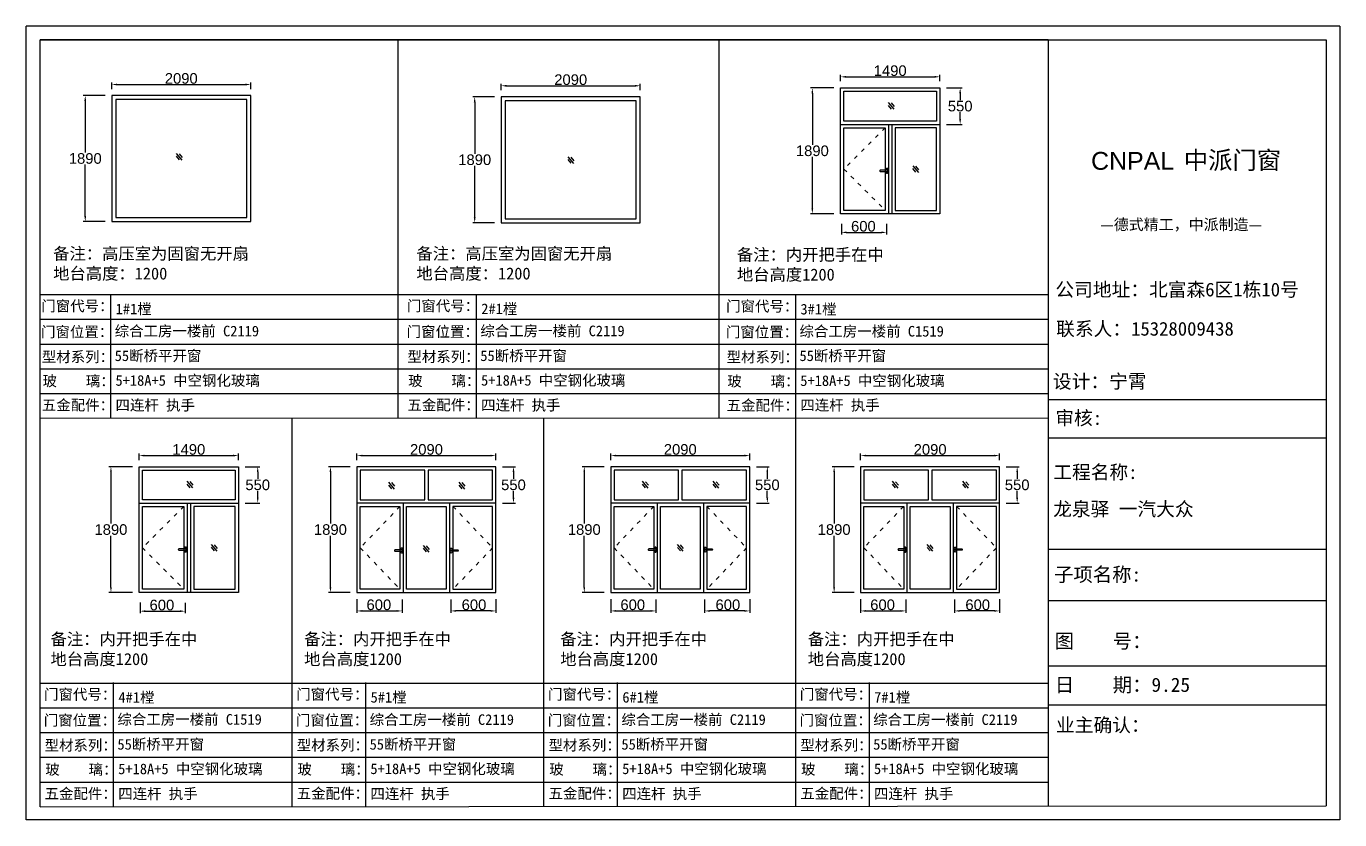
# Model space of a CAD drawing. Header units: inches. Extents: x -138455 to 599497, y -747149 to 13167.
# Drawn here: x 361211 to 381051, y -344030 to -332048 of the extents above; entities that cross this region are included whole.
import ezdxf

# ---------------------------------------------------------------- set-up
doc = ezdxf.new("R2010")
doc.units = ezdxf.units.IN
doc.header["$MEASUREMENT"] = 0
doc.header["$PDMODE"] = 35
doc.header["$PDSIZE"] = -3
doc.linetypes.add('ACAD_ISO03W100', pattern=[30, 12, -18])
doc.layers.add('0 @ 1', color=7, linetype='Continuous')
doc.styles.add('Annotative', font='arialbd.ttf')
doc.styles.add('MtXpl_', font='')
doc.styles.add('MtXpl__1', font='')
doc.styles.get("Standard").update_dxf_attribs({"font": 'arial.ttf'})
doc.styles.get('MtXpl_').set_extended_font_data('SimSun')
doc.styles.get('MtXpl__1').set_extended_font_data('SimSun', bold=True)
doc.dimstyles.get("Standard").update_dxf_attribs({"dimtxt": 80, "dimasz": 70, "dimexe": 40, "dimexo": 80, "dimgap": 0, "dimtad": 1, "dimtih": 1, "dimtoh": 1, "dimdec": 0, "dimzin": 0, "dimdsep": 46, "dimtxsty": 'Standard', "dimcen": 0.09, "dimadec": 0, "dimazin": 0, "dimtfac": 1, "dimtdec": 0, "dimtofl": 0, "dimtmove": 0, "dimatfit": 3, "dimfxl": 0, "dimtolj": 1, "dimtzin": 0, "dimarcsym": 0})

# ---------------------------------------------------------------- blocks, each defined once
blk = doc.blocks.new('*D1870')
at = {"color": 0, "lineweight": -2, "transparency": 16777216}
for p, q in [((362502, -332995), (362502, -332897)), ((364602, -332995), (364602, -332897)), ((362582, -332927), (364522, -332927))]:
    blk.add_line(p, q, dxfattribs=at)
at = {"color": 0, "transparency": 16777216}
for points in [[(362582, -332914), (362582, -332941), (362502, -332927)], [(364522, -332914), (364522, -332941), (364602, -332927)]]:
    blk.add_solid(points, dxfattribs=at)
at = {"layer": 'Defpoints', "color": 0, "transparency": 16777216}
for p in [(362502, -333095), (364602, -332927), (364602, -333095)]:
    blk.add_point(p, dxfattribs=at)
at = {"color": 0, "transparency": 16777216, "insert": (363552, -332836), "char_height": 160, "attachment_point": 5}
blk.add_mtext('\\A1;2090', dxfattribs=at)
blk = doc.blocks.new('*D1871')
at = {"color": 0, "lineweight": -2, "transparency": 16777216}
for p, q in [((362402, -333095), (362072, -333095)), ((362102, -333175), (362102, -333954)), ((362102, -334915), (362102, -334137)), ((362402, -334995), (362072, -334995))]:
    blk.add_line(p, q, dxfattribs=at)
at = {"color": 0, "transparency": 16777216}
for points in [[(362088, -333175), (362115, -333175), (362102, -333095)], [(362088, -334915), (362115, -334915), (362102, -334995)]]:
    blk.add_solid(points, dxfattribs=at)
at = {"layer": 'Defpoints', "color": 0, "transparency": 16777216}
for p in [(362502, -333095), (362102, -334995), (362502, -334995)]:
    blk.add_point(p, dxfattribs=at)
at = {"color": 0, "transparency": 16777216, "insert": (362102, -334045), "char_height": 160, "attachment_point": 5}
blk.add_mtext('\\A1;1890', dxfattribs=at)
blk = doc.blocks.new('123as')
at = {"color": 0}
for p, q in [((90189, 51387), (90252, 51462)), ((90194, 51330), (90312, 51470)), ((90251, 51335), (90314, 51410))]:
    blk.add_line(p, q, dxfattribs=at)
blk = doc.blocks.new('*D1872')
at = {"color": 0, "lineweight": -2, "transparency": 16777216}
for p, q in [((368385, -333014), (368385, -332916)), ((370485, -333014), (370485, -332916)), ((368465, -332946), (370405, -332946))]:
    blk.add_line(p, q, dxfattribs=at)
at = {"color": 0, "transparency": 16777216}
for points in [[(368465, -332933), (368465, -332960), (368385, -332946)], [(370405, -332933), (370405, -332960), (370485, -332946)]]:
    blk.add_solid(points, dxfattribs=at)
at = {"layer": 'Defpoints', "color": 0, "transparency": 16777216}
for p in [(368385, -333114), (370485, -332946), (370485, -333114)]:
    blk.add_point(p, dxfattribs=at)
at = {"color": 0, "transparency": 16777216, "insert": (369435, -332855), "char_height": 160, "attachment_point": 5}
blk.add_mtext('\\A1;2090', dxfattribs=at)
blk = doc.blocks.new('*D1873')
at = {"color": 0, "lineweight": -2, "transparency": 16777216}
for p, q in [((368285, -333114), (367955, -333114)), ((367985, -333194), (367985, -333973)), ((367985, -334934), (367985, -334156)), ((368285, -335014), (367955, -335014))]:
    blk.add_line(p, q, dxfattribs=at)
at = {"color": 0, "transparency": 16777216}
for points in [[(367971, -333194), (367998, -333194), (367985, -333114)], [(367971, -334934), (367998, -334934), (367985, -335014)]]:
    blk.add_solid(points, dxfattribs=at)
at = {"layer": 'Defpoints', "color": 0, "transparency": 16777216}
for p in [(368385, -333114), (367985, -335014), (368385, -335014)]:
    blk.add_point(p, dxfattribs=at)
at = {"color": 0, "transparency": 16777216, "insert": (367985, -334064), "char_height": 160, "attachment_point": 5}
blk.add_mtext('\\A1;1890', dxfattribs=at)
blk = doc.blocks.new('*D1874')
at = {"color": 0, "lineweight": -2, "transparency": 16777216}
for p, q in [((373411, -332979), (373055, -332979)), ((373085, -333059), (373085, -333837)), ((373085, -334799), (373085, -334021)), ((373411, -334879), (373055, -334879))]:
    blk.add_line(p, q, dxfattribs=at)
at = {"color": 0, "transparency": 16777216}
for points in [[(373072, -333059), (373098, -333059), (373085, -332979)], [(373072, -334799), (373098, -334799), (373085, -334879)]]:
    blk.add_solid(points, dxfattribs=at)
at = {"layer": 'Defpoints', "color": 0, "transparency": 16777216}
for p in [(373511, -332979), (373085, -334879), (373511, -334879)]:
    blk.add_point(p, dxfattribs=at)
at = {"color": 0, "transparency": 16777216, "insert": (373085, -333929), "char_height": 160, "attachment_point": 5}
blk.add_mtext('\\A1;1890', dxfattribs=at)
blk = doc.blocks.new('*D1999')
at = {"color": 0, "lineweight": -2, "transparency": 16777216}
for p, q in [((373511, -332879), (373511, -332781)), ((373591, -332811), (374932, -332811)), ((375012, -332879), (375012, -332781))]:
    blk.add_line(p, q, dxfattribs=at)
at = {"color": 0, "transparency": 16777216}
for points in [[(373591, -332798), (373591, -332824), (373511, -332811)], [(374932, -332798), (374932, -332824), (375012, -332811)]]:
    blk.add_solid(points, dxfattribs=at)
at = {"layer": 'Defpoints', "color": 0, "transparency": 16777216}
for p in [(375012, -332811), (373511, -332979), (375012, -332979)]:
    blk.add_point(p, dxfattribs=at)
at = {"color": 0, "transparency": 16777216, "insert": (374261, -332719), "char_height": 160, "attachment_point": 5}
blk.add_mtext('\\A1;1490', dxfattribs=at)
blk = doc.blocks.new('dzcs')
blk.add_lwpolyline([(142096, -3328), (142196, -3328, 0.414214), (142206, -3318), (142206, -3318, 0.414214), (142196, -3308), (142096, -3308, 0.414214), (142086, -3318), (142086, -3318, 0.414214)], format="xyb", close=True)
blk.add_lwpolyline([(142182, -3328), (142182, -3342, 0.414214), (142196, -3355), (142196, -3355, 0.414214), (142209, -3342), (142209, -3294, 0.414214), (142196, -3280), (142196, -3280, 0.414214), (142182, -3294), (142182, -3308)], format="xyb")
blk = doc.blocks.new('*D1875')
at = {"color": 0, "lineweight": -2, "transparency": 16777216}
for p, q in [((362816, -338699), (362460, -338699)), ((362490, -338779), (362490, -339557)), ((362490, -340519), (362490, -339741)), ((362816, -340599), (362460, -340599))]:
    blk.add_line(p, q, dxfattribs=at)
at = {"color": 0, "transparency": 16777216}
for points in [[(362477, -338779), (362503, -338779), (362490, -338699)], [(362477, -340519), (362503, -340519), (362490, -340599)]]:
    blk.add_solid(points, dxfattribs=at)
at = {"layer": 'Defpoints', "color": 0, "transparency": 16777216}
for p in [(362916, -338699), (362490, -340599), (362916, -340599)]:
    blk.add_point(p, dxfattribs=at)
at = {"color": 0, "transparency": 16777216, "insert": (362490, -339649), "char_height": 160, "attachment_point": 5}
blk.add_mtext('\\A1;1890', dxfattribs=at)
blk = doc.blocks.new('*D2000')
at = {"color": 0, "lineweight": -2, "transparency": 16777216}
for p, q in [((362916, -338599), (362916, -338501)), ((362996, -338531), (364336, -338531)), ((364416, -338599), (364416, -338501))]:
    blk.add_line(p, q, dxfattribs=at)
at = {"color": 0, "transparency": 16777216}
for points in [[(362996, -338518), (362996, -338544), (362916, -338531)], [(364336, -338518), (364336, -338544), (364416, -338531)]]:
    blk.add_solid(points, dxfattribs=at)
at = {"layer": 'Defpoints', "color": 0, "transparency": 16777216}
for p in [(364416, -338531), (362916, -338699), (364416, -338699)]:
    blk.add_point(p, dxfattribs=at)
at = {"color": 0, "transparency": 16777216, "insert": (363666, -338439), "char_height": 160, "attachment_point": 5}
blk.add_mtext('\\A1;1490', dxfattribs=at)
blk = doc.blocks.new('*D1876')
at = {"color": 0, "lineweight": -2, "transparency": 16777216}
for p, q in [((366206, -338599), (366206, -338501)), ((366286, -338531), (368226, -338531)), ((368306, -338599), (368306, -338501))]:
    blk.add_line(p, q, dxfattribs=at)
at = {"color": 0, "transparency": 16777216}
for points in [[(366286, -338518), (366286, -338544), (366206, -338531)], [(368226, -338518), (368226, -338544), (368306, -338531)]]:
    blk.add_solid(points, dxfattribs=at)
at = {"layer": 'Defpoints', "color": 0, "transparency": 16777216}
for p in [(368306, -338531), (366206, -338699), (368306, -338699)]:
    blk.add_point(p, dxfattribs=at)
at = {"color": 0, "transparency": 16777216, "insert": (367256, -338439), "char_height": 160, "attachment_point": 5}
blk.add_mtext('\\A1;2090', dxfattribs=at)
blk = doc.blocks.new('*D1877')
at = {"color": 0, "lineweight": -2, "transparency": 16777216}
for p, q in [((366106, -338699), (365775, -338699)), ((365805, -338779), (365805, -339557)), ((365805, -340519), (365805, -339741)), ((366106, -340599), (365775, -340599))]:
    blk.add_line(p, q, dxfattribs=at)
at = {"color": 0, "transparency": 16777216}
for points in [[(365792, -338779), (365819, -338779), (365805, -338699)], [(365792, -340519), (365819, -340519), (365805, -340599)]]:
    blk.add_solid(points, dxfattribs=at)
at = {"layer": 'Defpoints', "color": 0, "transparency": 16777216}
for p in [(366206, -338699), (365805, -340599), (366206, -340599)]:
    blk.add_point(p, dxfattribs=at)
at = {"color": 0, "transparency": 16777216, "insert": (365805, -339649), "char_height": 160, "attachment_point": 5}
blk.add_mtext('\\A1;1890', dxfattribs=at)
blk = doc.blocks.new('*D2001')
at = {"color": 0, "lineweight": -2, "transparency": 16777216}
for p, q in [((368406, -338699), (368600, -338699)), ((368570, -338779), (368570, -338882)), ((368570, -339169), (368570, -339066)), ((368406, -339249), (368600, -339249))]:
    blk.add_line(p, q, dxfattribs=at)
at = {"color": 0, "transparency": 16777216}
for points in [[(368557, -338779), (368584, -338779), (368570, -338699)], [(368557, -339169), (368584, -339169), (368570, -339249)]]:
    blk.add_solid(points, dxfattribs=at)
at = {"layer": 'Defpoints', "color": 0, "transparency": 16777216}
for p in [(368306, -338699), (368306, -339249), (368570, -339249)]:
    blk.add_point(p, dxfattribs=at)
at = {"color": 0, "transparency": 16777216, "insert": (368570, -338974), "char_height": 160, "attachment_point": 5}
blk.add_mtext('\\A1;550', dxfattribs=at)
blk = doc.blocks.new('*D1868')
at = {"color": 0, "lineweight": -2, "transparency": 16777216}
for p, q in [((370040, -338599), (370040, -338501)), ((370120, -338531), (372060, -338531)), ((372140, -338599), (372140, -338501))]:
    blk.add_line(p, q, dxfattribs=at)
at = {"color": 0, "transparency": 16777216}
for points in [[(370120, -338518), (370120, -338544), (370040, -338531)], [(372060, -338518), (372060, -338544), (372140, -338531)]]:
    blk.add_solid(points, dxfattribs=at)
at = {"layer": 'Defpoints', "color": 0, "transparency": 16777216}
for p in [(372140, -338531), (370040, -338699), (372140, -338699)]:
    blk.add_point(p, dxfattribs=at)
at = {"color": 0, "transparency": 16777216, "insert": (371090, -338439), "char_height": 160, "attachment_point": 5}
blk.add_mtext('\\A1;2090', dxfattribs=at)
blk = doc.blocks.new('*D1869')
at = {"color": 0, "lineweight": -2, "transparency": 16777216}
for p, q in [((369941, -338699), (369610, -338699)), ((369640, -338779), (369640, -339557)), ((369640, -340519), (369640, -339741)), ((369941, -340599), (369610, -340599))]:
    blk.add_line(p, q, dxfattribs=at)
at = {"color": 0, "transparency": 16777216}
for points in [[(369627, -338779), (369653, -338779), (369640, -338699)], [(369627, -340519), (369653, -340519), (369640, -340599)]]:
    blk.add_solid(points, dxfattribs=at)
at = {"layer": 'Defpoints', "color": 0, "transparency": 16777216}
for p in [(370041, -338699), (369640, -340599), (370041, -340599)]:
    blk.add_point(p, dxfattribs=at)
at = {"color": 0, "transparency": 16777216, "insert": (369640, -339649), "char_height": 160, "attachment_point": 5}
blk.add_mtext('\\A1;1890', dxfattribs=at)
blk = doc.blocks.new('*D1998')
at = {"color": 0, "lineweight": -2, "transparency": 16777216}
for p, q in [((372241, -338699), (372435, -338699)), ((372405, -338779), (372405, -338882)), ((372405, -339169), (372405, -339066)), ((372241, -339249), (372435, -339249))]:
    blk.add_line(p, q, dxfattribs=at)
at = {"color": 0, "transparency": 16777216}
for points in [[(372392, -338779), (372418, -338779), (372405, -338699)], [(372392, -339169), (372418, -339169), (372405, -339249)]]:
    blk.add_solid(points, dxfattribs=at)
at = {"layer": 'Defpoints', "color": 0, "transparency": 16777216}
for p in [(372141, -338699), (372141, -339249), (372405, -339249)]:
    blk.add_point(p, dxfattribs=at)
at = {"color": 0, "transparency": 16777216, "insert": (372405, -338974), "char_height": 160, "attachment_point": 5}
blk.add_mtext('\\A1;550', dxfattribs=at)
blk = doc.blocks.new('*D1860')
at = {"color": 0, "lineweight": -2, "transparency": 16777216}
for p, q in [((373814, -338599), (373814, -338501)), ((373894, -338531), (375834, -338531)), ((375914, -338599), (375914, -338501))]:
    blk.add_line(p, q, dxfattribs=at)
at = {"color": 0, "transparency": 16777216}
for points in [[(373894, -338518), (373894, -338544), (373814, -338531)], [(375834, -338518), (375834, -338544), (375914, -338531)]]:
    blk.add_solid(points, dxfattribs=at)
at = {"layer": 'Defpoints', "color": 0, "transparency": 16777216}
for p in [(375914, -338531), (373814, -338699), (375914, -338699)]:
    blk.add_point(p, dxfattribs=at)
at = {"color": 0, "transparency": 16777216, "insert": (374864, -338439), "char_height": 160, "attachment_point": 5}
blk.add_mtext('\\A1;2090', dxfattribs=at)
blk = doc.blocks.new('*D1861')
at = {"color": 0, "lineweight": -2, "transparency": 16777216}
for p, q in [((373715, -338699), (373384, -338699)), ((373414, -338779), (373414, -339557)), ((373414, -340519), (373414, -339741)), ((373715, -340599), (373384, -340599))]:
    blk.add_line(p, q, dxfattribs=at)
at = {"color": 0, "transparency": 16777216}
for points in [[(373401, -338779), (373427, -338779), (373414, -338699)], [(373401, -340519), (373427, -340519), (373414, -340599)]]:
    blk.add_solid(points, dxfattribs=at)
at = {"layer": 'Defpoints', "color": 0, "transparency": 16777216}
for p in [(373815, -338699), (373414, -340599), (373815, -340599)]:
    blk.add_point(p, dxfattribs=at)
at = {"color": 0, "transparency": 16777216, "insert": (373414, -339649), "char_height": 160, "attachment_point": 5}
blk.add_mtext('\\A1;1890', dxfattribs=at)
blk = doc.blocks.new('*D1994')
at = {"color": 0, "lineweight": -2, "transparency": 16777216}
for p, q in [((376015, -338699), (376209, -338699)), ((376179, -338779), (376179, -338882)), ((376179, -339169), (376179, -339066)), ((376015, -339249), (376209, -339249))]:
    blk.add_line(p, q, dxfattribs=at)
at = {"color": 0, "transparency": 16777216}
for points in [[(376166, -338779), (376192, -338779), (376179, -338699)], [(376166, -339169), (376192, -339169), (376179, -339249)]]:
    blk.add_solid(points, dxfattribs=at)
at = {"layer": 'Defpoints', "color": 0, "transparency": 16777216}
for p in [(375915, -338699), (375915, -339249), (376179, -339249)]:
    blk.add_point(p, dxfattribs=at)
at = {"color": 0, "transparency": 16777216, "insert": (376179, -338974), "char_height": 160, "attachment_point": 5}
blk.add_mtext('\\A1;550', dxfattribs=at)
blk = doc.blocks.new('*D2004')
at = {"color": 0, "lineweight": -2, "transparency": 16777216}
for p, q in [((375112, -332979), (375348, -332979)), ((375318, -333059), (375318, -333162)), ((375318, -333449), (375318, -333346)), ((375112, -333529), (375348, -333529))]:
    blk.add_line(p, q, dxfattribs=at)
at = {"color": 0, "transparency": 16777216}
for points in [[(375304, -333059), (375331, -333059), (375318, -332979)], [(375304, -333449), (375331, -333449), (375318, -333529)]]:
    blk.add_solid(points, dxfattribs=at)
at = {"layer": 'Defpoints', "color": 0, "transparency": 16777216}
for p in [(375012, -332979), (375012, -333529), (375318, -333529)]:
    blk.add_point(p, dxfattribs=at)
at = {"color": 0, "transparency": 16777216, "insert": (375318, -333254), "char_height": 160, "attachment_point": 5}
blk.add_mtext('\\A1;550', dxfattribs=at)
blk = doc.blocks.new('*D2005')
at = {"color": 0, "lineweight": -2, "transparency": 16777216}
for p, q in [((364516, -338699), (364737, -338699)), ((364707, -338779), (364707, -338882)), ((364707, -339169), (364707, -339066)), ((364516, -339249), (364737, -339249))]:
    blk.add_line(p, q, dxfattribs=at)
at = {"color": 0, "transparency": 16777216}
for points in [[(364694, -338779), (364720, -338779), (364707, -338699)], [(364694, -339169), (364720, -339169), (364707, -339249)]]:
    blk.add_solid(points, dxfattribs=at)
at = {"layer": 'Defpoints', "color": 0, "transparency": 16777216}
for p in [(364416, -338699), (364416, -339249), (364707, -339249)]:
    blk.add_point(p, dxfattribs=at)
at = {"color": 0, "transparency": 16777216, "insert": (364707, -338974), "char_height": 160, "attachment_point": 5}
blk.add_mtext('\\A1;550', dxfattribs=at)
blk = doc.blocks.new('*D1944')
at = {"color": 0, "lineweight": -2, "transparency": 16777216}
for p, q in [((373524, -335029), (373524, -335190)), ((374206, -335032), (374206, -335190)), ((373604, -335160), (374126, -335160))]:
    blk.add_line(p, q, dxfattribs=at)
at = {"color": 0, "transparency": 16777216}
for points in [[(373604, -335147), (373604, -335174), (373524, -335160)], [(374126, -335147), (374126, -335174), (374206, -335160)]]:
    blk.add_solid(points, dxfattribs=at)
at = {"layer": 'Defpoints', "color": 0, "transparency": 16777216}
for p in [(373524, -334929), (374206, -334932), (374206, -335160)]:
    blk.add_point(p, dxfattribs=at)
at = {"color": 0, "transparency": 16777216, "insert": (373856, -335069), "char_height": 160, "width": 351.65, "attachment_point": 5}
blk.add_mtext('\\A1;600', dxfattribs=at)
blk = doc.blocks.new('*D1945')
at = {"color": 0, "lineweight": -2, "transparency": 16777216}
for p, q in [((362929, -340749), (362929, -340911)), ((363611, -340753), (363611, -340911)), ((363009, -340881), (363531, -340881))]:
    blk.add_line(p, q, dxfattribs=at)
at = {"color": 0, "transparency": 16777216}
for points in [[(363009, -340867), (363009, -340894), (362929, -340881)], [(363531, -340867), (363531, -340894), (363611, -340881)]]:
    blk.add_solid(points, dxfattribs=at)
at = {"layer": 'Defpoints', "color": 0, "transparency": 16777216}
for p in [(362929, -340649), (363611, -340653), (363611, -340881)]:
    blk.add_point(p, dxfattribs=at)
at = {"color": 0, "transparency": 16777216, "insert": (363260, -340789), "char_height": 160, "width": 351.65, "attachment_point": 5}
blk.add_mtext('\\A1;600', dxfattribs=at)
blk = doc.blocks.new('*D1946')
at = {"color": 0, "lineweight": -2, "transparency": 16777216}
for p, q in [((367623, -340703), (367623, -340907)), ((368306, -340699), (368306, -340907)), ((368226, -340877), (367703, -340877))]:
    blk.add_line(p, q, dxfattribs=at)
at = {"color": 0, "transparency": 16777216}
for points in [[(367703, -340864), (367703, -340890), (367623, -340877)], [(368226, -340864), (368226, -340890), (368306, -340877)]]:
    blk.add_solid(points, dxfattribs=at)
at = {"layer": 'Defpoints', "color": 0, "transparency": 16777216}
for p in [(367623, -340603), (368306, -340599), (367623, -340877)]:
    blk.add_point(p, dxfattribs=at)
at = {"color": 0, "transparency": 16777216, "insert": (367974, -340785), "char_height": 160, "width": 351.65, "attachment_point": 5}
blk.add_mtext('\\A1;600', dxfattribs=at)
blk = doc.blocks.new('*D1947')
at = {"color": 0, "lineweight": -2, "transparency": 16777216}
for p, q in [((366206, -340699), (366206, -340907)), ((366888, -340703), (366888, -340907)), ((366286, -340877), (366808, -340877))]:
    blk.add_line(p, q, dxfattribs=at)
at = {"color": 0, "transparency": 16777216}
for points in [[(366286, -340864), (366286, -340890), (366206, -340877)], [(366808, -340864), (366808, -340890), (366888, -340877)]]:
    blk.add_solid(points, dxfattribs=at)
at = {"layer": 'Defpoints', "color": 0, "transparency": 16777216}
for p in [(366206, -340599), (366888, -340603), (366888, -340877)]:
    blk.add_point(p, dxfattribs=at)
at = {"color": 0, "transparency": 16777216, "insert": (366537, -340785), "char_height": 160, "width": 351.65, "attachment_point": 5}
blk.add_mtext('\\A1;600', dxfattribs=at)
blk = doc.blocks.new('*D1948')
at = {"color": 0, "lineweight": -2, "transparency": 16777216}
for p, q in [((371458, -340703), (371458, -340907)), ((372140, -340699), (372140, -340907)), ((372060, -340877), (371538, -340877))]:
    blk.add_line(p, q, dxfattribs=at)
at = {"color": 0, "transparency": 16777216}
for points in [[(371538, -340864), (371538, -340890), (371458, -340877)], [(372060, -340864), (372060, -340890), (372140, -340877)]]:
    blk.add_solid(points, dxfattribs=at)
at = {"layer": 'Defpoints', "color": 0, "transparency": 16777216}
for p in [(371458, -340603), (372140, -340599), (371458, -340877)]:
    blk.add_point(p, dxfattribs=at)
at = {"color": 0, "transparency": 16777216, "insert": (371809, -340785), "char_height": 160, "width": 351.65, "attachment_point": 5}
blk.add_mtext('\\A1;600', dxfattribs=at)
blk = doc.blocks.new('*D1949')
at = {"color": 0, "lineweight": -2, "transparency": 16777216}
for p, q in [((370040, -340699), (370040, -340907)), ((370723, -340703), (370723, -340907)), ((370120, -340877), (370643, -340877))]:
    blk.add_line(p, q, dxfattribs=at)
at = {"color": 0, "transparency": 16777216}
for points in [[(370120, -340864), (370120, -340890), (370040, -340877)], [(370643, -340864), (370643, -340890), (370723, -340877)]]:
    blk.add_solid(points, dxfattribs=at)
at = {"layer": 'Defpoints', "color": 0, "transparency": 16777216}
for p in [(370040, -340599), (370723, -340603), (370723, -340877)]:
    blk.add_point(p, dxfattribs=at)
at = {"color": 0, "transparency": 16777216, "insert": (370372, -340785), "char_height": 160, "width": 351.65, "attachment_point": 5}
blk.add_mtext('\\A1;600', dxfattribs=at)
blk = doc.blocks.new('*D1950')
at = {"color": 0, "lineweight": -2, "transparency": 16777216}
for p, q in [((375232, -340703), (375232, -340907)), ((375914, -340699), (375914, -340907)), ((375834, -340877), (375312, -340877))]:
    blk.add_line(p, q, dxfattribs=at)
at = {"color": 0, "transparency": 16777216}
for points in [[(375312, -340864), (375312, -340890), (375232, -340877)], [(375834, -340864), (375834, -340890), (375914, -340877)]]:
    blk.add_solid(points, dxfattribs=at)
at = {"layer": 'Defpoints', "color": 0, "transparency": 16777216}
for p in [(375232, -340603), (375914, -340599), (375232, -340877)]:
    blk.add_point(p, dxfattribs=at)
at = {"color": 0, "transparency": 16777216, "insert": (375583, -340785), "char_height": 160, "width": 351.65, "attachment_point": 5}
blk.add_mtext('\\A1;600', dxfattribs=at)
blk = doc.blocks.new('*D1951')
at = {"color": 0, "lineweight": -2, "transparency": 16777216}
for p, q in [((373814, -340699), (373814, -340907)), ((374497, -340703), (374497, -340907)), ((373894, -340877), (374417, -340877))]:
    blk.add_line(p, q, dxfattribs=at)
at = {"color": 0, "transparency": 16777216}
for points in [[(373894, -340864), (373894, -340890), (373814, -340877)], [(374417, -340864), (374417, -340890), (374497, -340877)]]:
    blk.add_solid(points, dxfattribs=at)
at = {"layer": 'Defpoints', "color": 0, "transparency": 16777216}
for p in [(373814, -340599), (374497, -340603), (374497, -340877)]:
    blk.add_point(p, dxfattribs=at)
at = {"color": 0, "transparency": 16777216, "insert": (374146, -340785), "char_height": 160, "width": 351.65, "attachment_point": 5}
blk.add_mtext('\\A1;600', dxfattribs=at)

msp = doc.modelspace()

# ---------------------------------------------------------------- linework, layer by layer
for p, q in [((381051.4, -332047.7), (361210.8, -332047.7)), ((361210.8, -344030.2), (361210.8, -332047.7)), ((381051.4, -332047.7), (381051.4, -344030.2)), ((361418.3, -332254.4), (380844.7, -332254.4)), ((361418.3, -343834.5), (361418.3, -332254.4)), ((376648.4, -332254.4), (361418.3, -332254.4)), ((366828.5, -337964.2), (366828.5, -332254.2)), ((371677.5, -337962.5), (371677.5, -332254.2)), ((376648.4, -332254.4), (376648.4, -343823.6)), ((380844.7, -332254.4), (380844.7, -343822.9)), ((373511.5, -333529), (375011.5, -333529)), ((374236.5, -333529), (374236.5, -334879)), ((374286.5, -333529), (374286.5, -334879)), ((362484.4, -336093.1), (362484.4, -337958.7)), ((368006.9, -336091), (368006.9, -337956.6)), ((372828.4, -336096.4), (372828.4, -337962.1)), ((361417.9, -336100), (376648.4, -336100)), ((361417.9, -336473.1), (376648.4, -336473.1)), ((361417.9, -336846.3), (376648.4, -336846.3)), ((361417.9, -337219.4), (376648.4, -337219.4)), ((361417.9, -337592.5), (376648.4, -337592.5)), ((376648.4, -337682.1), (380844.7, -337682.1)), ((361418.3, -337966.1), (376648.4, -337960.7)), ((365221.7, -337964.8), (365221.7, -343831.7)), ((369025, -337963.4), (369025, -343828.9)), ((372828.4, -337962.1), (372828.4, -343828.9)), ((376648.4, -338263.2), (380844.7, -338263.2)), ((362916.4, -339249), (364416.4, -339249)), ((363641.4, -339249), (363641.4, -340599)), ((363691.4, -339249), (363691.4, -340599)), ((368305.9, -339249), (366205.9, -339249)), ((366905.9, -339249), (366905.9, -340599)), ((367605.9, -339249), (367605.9, -340599)), ((372140.5, -339249), (370040.5, -339249)), ((370740.5, -339249), (370740.5, -340599)), ((371440.5, -339249), (371440.5, -340599)), ((375914.5, -339249), (373814.5, -339249)), ((374514.5, -339249), (374514.5, -340599)), ((375214.5, -339249), (375214.5, -340599)), ((376648.4, -339942.4), (380844.7, -339942.4)), ((376648.4, -340721.3), (380844.7, -340721.3)), ((376648.4, -341704.2), (380844.7, -341704.2)), ((361422, -341968.4), (376652.5, -341968.4)), ((362525.7, -341959.4), (362525.7, -343825)), ((366335.1, -341957.8), (366335.1, -343823.4)), ((370138.5, -341957.8), (370138.5, -343823.4)), ((373941.9, -341957.8), (373941.9, -343823.4)), ((361422, -342341.5), (376652.5, -342341.5)), ((376648.4, -342294.2), (380844.7, -342294.2)), ((361422, -342714.6), (376652.5, -342714.6)), ((361422, -343087.8), (376652.5, -343087.8)), ((361422, -343460.9), (376652.5, -343460.9)), ((361418.3, -343834.5), (380844.7, -343822.9)), ((381051.4, -344030.2), (361210.8, -344030.2))]:
    msp.add_line(p, q)
for points in [[(364602, -333095.5), (362502, -333095.5), (362502, -334995.5), (364602, -334995.5)], [(370485, -333114.5), (368385, -333114.5), (368385, -335014.5), (370485, -335014.5)], [(373511.5, -332979), (375011.5, -332979), (375011.5, -334879), (373511.5, -334879)], [(373561.5, -333029), (374961.5, -333029), (374961.5, -333479), (373561.5, -333479)], [(364542, -333155.5), (362562, -333155.5), (362562, -334935.5), (364542, -334935.5)], [(370425, -333174.5), (368445, -333174.5), (368445, -334954.5), (370425, -334954.5)], [(373561.5, -333579), (374186.5, -333579), (374186.5, -334829), (373561.5, -334829)], [(374961.5, -333579), (374336.5, -333579), (374336.5, -334829), (374961.5, -334829)], [(362916.4, -338699), (364416.4, -338699), (364416.4, -340599), (362916.4, -340599)], [(362966.4, -338749), (364366.4, -338749), (364366.4, -339199), (362966.4, -339199)], [(368305.9, -338699), (366205.9, -338699), (366205.9, -340599), (368305.9, -340599)], [(367230.9, -338749), (366255.9, -338749), (366255.9, -339199), (367230.9, -339199)], [(368255.9, -338749), (367280.9, -338749), (367280.9, -339199), (368255.9, -339199)], [(372140.5, -338699), (370040.5, -338699), (370040.5, -340599), (372140.5, -340599)], [(371065.5, -338749), (370090.5, -338749), (370090.5, -339199), (371065.5, -339199)], [(372090.5, -338749), (371115.5, -338749), (371115.5, -339199), (372090.5, -339199)], [(375914.5, -338699), (373814.5, -338699), (373814.5, -340599), (375914.5, -340599)], [(374839.5, -338749), (373864.5, -338749), (373864.5, -339199), (374839.5, -339199)], [(375864.5, -338749), (374889.5, -338749), (374889.5, -339199), (375864.5, -339199)], [(362966.4, -339299), (363591.4, -339299), (363591.4, -340549), (362966.4, -340549)], [(364366.4, -339299), (363741.4, -339299), (363741.4, -340549), (364366.4, -340549)], [(366255.9, -339299), (366855.9, -339299), (366855.9, -340549), (366255.9, -340549)], [(366955.9, -339299), (367555.9, -339299), (367555.9, -340549), (366955.9, -340549)], [(368255.9, -339299), (367655.9, -339299), (367655.9, -340549), (368255.9, -340549)], [(370090.5, -339299), (370690.5, -339299), (370690.5, -340549), (370090.5, -340549)], [(370790.5, -339299), (371390.5, -339299), (371390.5, -340549), (370790.5, -340549)], [(372090.5, -339299), (371490.5, -339299), (371490.5, -340549), (372090.5, -340549)], [(373864.5, -339299), (374464.5, -339299), (374464.5, -340549), (373864.5, -340549)], [(374564.5, -339299), (375164.5, -339299), (375164.5, -340549), (374564.5, -340549)], [(375864.5, -339299), (375264.5, -339299), (375264.5, -340549), (375864.5, -340549)]]:
    msp.add_lwpolyline(points, close=True)
at = {"linetype": 'ACAD_ISO03W100', "ltscale": 5}
for points in [[(374186.5, -333579), (373561.5, -334204), (374186.5, -334829)], [(363591.4, -339299), (362966.4, -339924), (363591.4, -340549)], [(366855.9, -339299), (366255.9, -339924), (366855.9, -340549)], [(367655.9, -339299), (368255.9, -339924), (367655.9, -340549)], [(370690.5, -339299), (370090.5, -339924), (370690.5, -340549)], [(371490.5, -339299), (372090.5, -339924), (371490.5, -340549)], [(374464.5, -339299), (373864.5, -339924), (374464.5, -340549)], [(375264.5, -339299), (375864.5, -339924), (375264.5, -340549)]]:
    msp.add_lwpolyline(points, dxfattribs=at)

# ---------------------------------------------------------------- block references
at = {"xscale": -0.726650862114889, "yscale": 0.726650862114889, "zscale": 0.726650862114889}
for p in [(439862.9, -370600.3), (429105.9, -371368.3), (435021.9, -371418.3), (440231.4, -371553.8), (429267.8, -376318.8), (432312.3, -376334.8), (433376.8, -376334.8), (436146.9, -376320.3), (437211.4, -376320.3), (439920.9, -376320.3), (440985.4, -376320.3), (429636.3, -377272.3), (432838.3, -377288.3), (436672.9, -377273.8), (440446.9, -377273.8)]:
    msp.add_blockref('123as', p, dxfattribs=at)
for p in [(232016.8, -330912.7), (221421.6, -336631.2), (224687.6, -336647.2), (228518.8, -336633.2), (232292.8, -336633.2)]:
    msp.add_blockref('dzcs', p)
at = {"xscale": -1}
for p in [(509824.1, -336647.2), (513662.7, -336632.7), (517436.7, -336632.7)]:
    msp.add_blockref('dzcs', p, dxfattribs=at)

# ---------------------------------------------------------------- texts
for s, height, style, p in [('中派门窗', 269.64, 'MtXpl_', (378695.2, -334204.1)), ('—德式精工，中派制造—', 165.935, 'MtXpl_', (377436.1, -335124.2)), ('公司地址：北富森6区1栋10号', 207.419, 'MtXpl_', (376756.4, -336126.9)), ('门窗代号：', 160, 'MtXpl__1', (361438.1, -336351.5)), ('1#1樘', 160, 'MtXpl__1', (362561.1, -336396.3)), ('门窗代号：', 160, 'MtXpl__1', (366960.6, -336349.4)), ('2#1樘', 160, 'MtXpl__1', (368083.6, -336394.2)), ('门窗代号：', 160, 'MtXpl__1', (371782.2, -336354.8)), ('3#1樘', 160, 'MtXpl__1', (372905.2, -336399.6)), ('联系人：15328009438', 207.419, 'MtXpl_', (376767.7, -336719.9)), ('门窗位置：', 160, 'MtXpl__1', (361434.3, -336741.8)), ('综合工房一楼前 C2119', 160, 'MtXpl__1', (362546.7, -336729.9)), ('门窗位置：', 160, 'MtXpl__1', (366956.8, -336739.7)), ('综合工房一楼前 C2119', 160, 'MtXpl__1', (368069.2, -336727.9)), ('门窗位置：', 160, 'MtXpl__1', (371778.4, -336745.2)), ('综合工房一楼前 C1519', 160, 'MtXpl__1', (372890.7, -336733.3)), ('型材系列：', 160, 'MtXpl__1', (361445.4, -337119.3)), ('55断桥平开窗', 160, 'MtXpl__1', (362546.7, -337103.1)), ('型材系列：', 160, 'MtXpl__1', (366967.9, -337117.2)), ('55断桥平开窗', 160, 'MtXpl__1', (368069.2, -337103.1)), ('型材系列：', 160, 'MtXpl__1', (371789.5, -337122.7)), ('55断桥平开窗', 160, 'MtXpl__1', (372890.7, -337103.1)), ('5+18A+5 中空钢化玻璃', 160, 'MtXpl__1', (368080.8, -337474.1)), ('设计：宁霄', 207.42, 'MtXpl_', (376719.1, -337514.3)), ('玻    璃：', 160, 'MtXpl__1', (361456.8, -337483.7)), ('5+18A+5 中空钢化玻璃', 160, 'MtXpl__1', (362558.3, -337476.2)), ('玻    璃：', 160, 'MtXpl__1', (366979.4, -337481.6)), ('玻    璃：', 160, 'MtXpl__1', (371800.9, -337487.1)), ('5+18A+5 中空钢化玻璃', 160, 'MtXpl__1', (372902.4, -337479.5)), ('五金配件：', 160, 'MtXpl__1', (361445.8, -337848.5)), ('四连杆 执手', 160, 'MtXpl__1', (362558.3, -337849.3)), ('五金配件：', 160, 'MtXpl__1', (366968.3, -337846.4)), ('四连杆 执手', 160, 'MtXpl__1', (368080.8, -337849.3)), ('五金配件：', 160, 'MtXpl__1', (371789.8, -337851.9)), ('四连杆 执手', 160, 'MtXpl__1', (372902.4, -337849.3)), ('审核:', 207.42, 'MtXpl_', (376754.7, -338066.7)), ('工程名称:', 207.42, 'MtXpl_', (376724.3, -338884.9)), ('龙泉驿 一汽大众 ', 207.42, 'MtXpl_', (376722.9, -339441.5)), ('子项名称:', 214.34, 'MtXpl_', (376736.2, -340434)), ('图    号：', 214.34, 'MtXpl_', (376746.4, -341440)), ('门窗代号：', 160, 'MtXpl__1', (361479.5, -342217.7)), ('门窗代号：', 160, 'MtXpl__1', (365288.9, -342216.2)), ('门窗代号：', 160, 'MtXpl__1', (369092.3, -342216.2)), ('门窗代号：', 160, 'MtXpl__1', (372895.6, -342216.2)), ('日    期：9.25', 214.336, 'MtXpl_', (376747.2, -342099.4)), ('4#1樘', 160, 'MtXpl__1', (362602.5, -342262.5)), ('5#1樘', 160, 'MtXpl__1', (366411.9, -342261)), ('6#1樘', 160, 'MtXpl__1', (370215.2, -342261)), ('7#1樘', 160, 'MtXpl__1', (374018.6, -342261)), ('门窗位置：', 160, 'MtXpl__1', (361475.7, -342608.1)), ('综合工房一楼前 C1519', 160, 'MtXpl__1', (362588, -342594.7)), ('门窗位置：', 160, 'MtXpl__1', (365285.1, -342606.6)), ('综合工房一楼前 C2119', 160, 'MtXpl__1', (366397.4, -342598.3)), ('门窗位置：', 160, 'MtXpl__1', (369088.5, -342606.6)), ('综合工房一楼前 C2119', 160, 'MtXpl__1', (370200.8, -342598.3)), ('门窗位置：', 160, 'MtXpl__1', (372891.8, -342606.6)), ('综合工房一楼前 C2119', 160, 'MtXpl__1', (374004.2, -342598.3)), ('业主确认：', 207.42, 'MtXpl_', (376765.8, -342703.7)), ('型材系列：', 160, 'MtXpl__1', (361486.8, -342985.6)), ('55断桥平开窗', 160, 'MtXpl__1', (362588, -342971.4)), ('型材系列：', 160, 'MtXpl__1', (365296.2, -342984.1)), ('55断桥平开窗', 160, 'MtXpl__1', (366397.4, -342971.4)), ('型材系列：', 160, 'MtXpl__1', (369099.5, -342984.1)), ('55断桥平开窗', 160, 'MtXpl__1', (370200.8, -342971.4)), ('型材系列：', 160, 'MtXpl__1', (372902.9, -342984.1)), ('55断桥平开窗', 160, 'MtXpl__1', (374004.2, -342971.4)), ('玻    璃：', 160, 'MtXpl__1', (361498.2, -343350)), ('5+18A+5 中空钢化玻璃', 160, 'MtXpl__1', (362599.6, -343342.5)), ('玻    璃：', 160, 'MtXpl__1', (365307.6, -343348.5)), ('5+18A+5 中空钢化玻璃', 160, 'MtXpl__1', (366409, -343340.9)), ('玻    璃：', 160, 'MtXpl__1', (369111, -343348.5)), ('5+18A+5 中空钢化玻璃', 160, 'MtXpl__1', (370212.4, -343340.9)), ('玻    璃：', 160, 'MtXpl__1', (372914.4, -343348.5)), ('5+18A+5 中空钢化玻璃', 160, 'MtXpl__1', (374015.8, -343340.9)), ('五金配件：', 160, 'MtXpl__1', (361487.1, -343714.8)), ('四连杆 执手', 160, 'MtXpl__1', (362599.6, -343717.7)), ('五金配件：', 160, 'MtXpl__1', (365296.5, -343713.3)), ('四连杆 执手', 160, 'MtXpl__1', (366409, -343717.7)), ('五金配件：', 160, 'MtXpl__1', (369099.9, -343713.3)), ('四连杆 执手', 160, 'MtXpl__1', (370212.4, -343717.7)), ('五金配件：', 160, 'MtXpl__1', (372903.3, -343713.3)), ('四连杆 执手', 160, 'MtXpl__1', (374015.8, -343717.7))]:
    msp.add_text(s, height=height, dxfattribs=dict(style=style)).set_placement(p)
msp.add_text('CNPAL', height=269.64).set_placement((377295.1, -334215.2))
at = {"layer": '0 @ 1', "char_height": 180.693, "attachment_point": 1, "style": 'Annotative'}
for s, width, insert in [('{\\fSimSun|b1|i0|c134|p2;备注：高压室为固窗无开扇\\P地台高度：1200}', 3141, (361617, -335389.8)), ('{\\fSimSun|b1|i0|c134|p2;备注：高压室为固窗无开扇\\P地台高度：1200}', 3141, (367104.4, -335389.8)), ('{\\fSimSun|b1|i0|c134|p2;备注：内开把手在中\\P地台高度1200}', 2694.511, (371945.4, -335406)), ('{\\fSimSun|b1|i0|c134|p2;备注：内开把手在中\\P地台高度1200}', 2694.511, (361576.8, -341212.5)), ('{\\fSimSun|b1|i0|c134|p2;备注：内开把手在中\\P地台高度1200}', 2694.511, (365408.3, -341212.5)), ('{\\fSimSun|b1|i0|c134|p2;备注：内开把手在中\\P地台高度1200}', 2694.511, (369276.3, -341212.5)), ('{\\fSimSun|b1|i0|c134|p2;备注：内开把手在中\\P地台高度1200}', 2694.511, (373016.3, -341212.5))]:
    msp.add_mtext_dynamic_manual_height_columns(s, width=width, gutter_width=903.5, heights=[0], dxfattribs=dict(at, insert=insert))

# ---------------------------------------------------------------- dimensions: what is measured, and where the dimension line sits
for base, p1, p2, text, picture, middle in [((375011.5, -332811), (373511.5, -332979), (375011.5, -332979), '1490', '*D1999', (374261.5, -332719.3)), ((364602, -332927.5), (362502, -333095.5), (364602, -333095.5), '2090', '*D1870', (363552, -332835.8)), ((370485, -332946.5), (368385, -333114.5), (370485, -333114.5), '2090', '*D1872', (369435, -332854.8)), ((364416.4, -338531), (362916.4, -338699), (364416.4, -338699), '1490', '*D2000', (363666.4, -338439.3)), ((368305.9, -338531), (366205.9, -338699), (368305.9, -338699), '2090', '*D1876', (367255.9, -338439.3)), ((372140.5, -338531), (370040.5, -338699), (372140.5, -338699), '2090', '*D1868', (371090.5, -338439.3)), ((375914.5, -338531), (373814.5, -338699), (375914.5, -338699), '2090', '*D1860', (374864.5, -338439.3))]:
    dim = msp.add_linear_dim(base=base, p1=p1, p2=p2, text=text, dimstyle='Standard', override={"dimtxt": 160, "dimasz": 80, "dimexe": 30, "dimexo": 100, "dimgap": 10})
    dim.commit()
    dim.dimension.update_dxf_attribs({"geometry": picture, "text_midpoint": middle})
for base, p1, p2, picture, middle in [((362101.5, -334995.5), (362502, -333095.5), (362502, -334995.5), '*D1871', (362101.5, -334045.5)), ((367984.5, -335014.5), (368385, -333114.5), (368385, -335014.5), '*D1873', (367984.5, -334064.5)), ((373085, -334879), (373511.5, -332979), (373511.5, -334879), '*D1874', (373085, -333929)), ((362489.9, -340599), (362916.4, -338699), (362916.4, -340599), '*D1875', (362489.9, -339649)), ((365805.4, -340599), (366205.9, -338699), (366205.9, -340599), '*D1877', (365805.4, -339649)), ((369640, -340599), (370040.5, -338699), (370040.5, -340599), '*D1869', (369640, -339649)), ((373414, -340599), (373814.5, -338699), (373814.5, -340599), '*D1861', (373414, -339649))]:
    dim = msp.add_linear_dim(base=base, p1=p1, p2=p2, angle=90, text='1890', dimstyle='Standard', override={"dimtxt": 160, "dimasz": 80, "dimexe": 30, "dimexo": 100, "dimgap": 10})
    dim.commit()
    dim.dimension.update_dxf_attribs({"geometry": picture, "text_midpoint": middle})
for base, p1, p2, picture, middle in [((375317.5, -333529), (375011.5, -332979), (375011.5, -333529), '*D2004', (375317.5, -333254)), ((364707, -339249), (364416.4, -338699), (364416.4, -339249), '*D2005', (364707, -338974)), ((368570.4, -339249), (368305.9, -338699), (368305.9, -339249), '*D2001', (368570.4, -338974)), ((372405, -339249), (372140.5, -338699), (372140.5, -339249), '*D1998', (372405, -338974)), ((376179, -339249), (375914.5, -338699), (375914.5, -339249), '*D1994', (376179, -338974))]:
    dim = msp.add_linear_dim(base=base, p1=p1, p2=p2, angle=90, dimstyle='Standard', override={"dimtxt": 160, "dimasz": 80, "dimexe": 30, "dimexo": 100, "dimgap": 10})
    dim.commit()
    dim.dimension.update_dxf_attribs({"geometry": picture, "text_midpoint": middle})
for base, p1, p2, picture, middle in [((374206.5, -335160.5), (373524, -334929), (374206.5, -334932.5), '*D1944', (373855.5, -335160.5)), ((363611.4, -340880.5), (362928.9, -340649), (363611.4, -340652.5), '*D1945', (363260.4, -340880.5))]:
    dim = msp.add_linear_dim(base=base, p1=p1, p2=p2, text='600', dimstyle='Standard', override={"dimtxt": 160, "dimasz": 80, "dimexe": 30, "dimexo": 100, "dimgap": 10, "dimfxl": 100})
    dim.commit()
    dim.dimension.update_dxf_attribs({"geometry": picture, "text_midpoint": middle, "dimtype": 160})
for base, p1, p2, angle, picture, middle in [((366888.4, -340877), (366205.9, -340599), (366888.4, -340602.5), 0, '*D1947', (366537.4, -340877)), ((367623.4, -340877), (368305.9, -340599), (367623.4, -340602.5), 180, '*D1946', (367974.4, -340877)), ((370723, -340877), (370040.5, -340599), (370723, -340602.5), 0, '*D1949', (370372, -340877)), ((371458, -340877), (372140.5, -340599), (371458, -340602.5), 180, '*D1948', (371809, -340877)), ((374497, -340877), (373814.5, -340599), (374497, -340602.5), 0, '*D1951', (374146, -340877)), ((375232, -340877), (375914.5, -340599), (375232, -340602.5), 180, '*D1950', (375583, -340877))]:
    dim = msp.add_linear_dim(base=base, p1=p1, p2=p2, angle=angle, text='600', dimstyle='Standard', override={"dimtxt": 160, "dimasz": 80, "dimexe": 30, "dimexo": 100, "dimgap": 10, "dimfxl": 100})
    dim.commit()
    dim.dimension.update_dxf_attribs({"geometry": picture, "text_midpoint": middle, "dimtype": 160})

doc.saveas('drawing.dxf')
